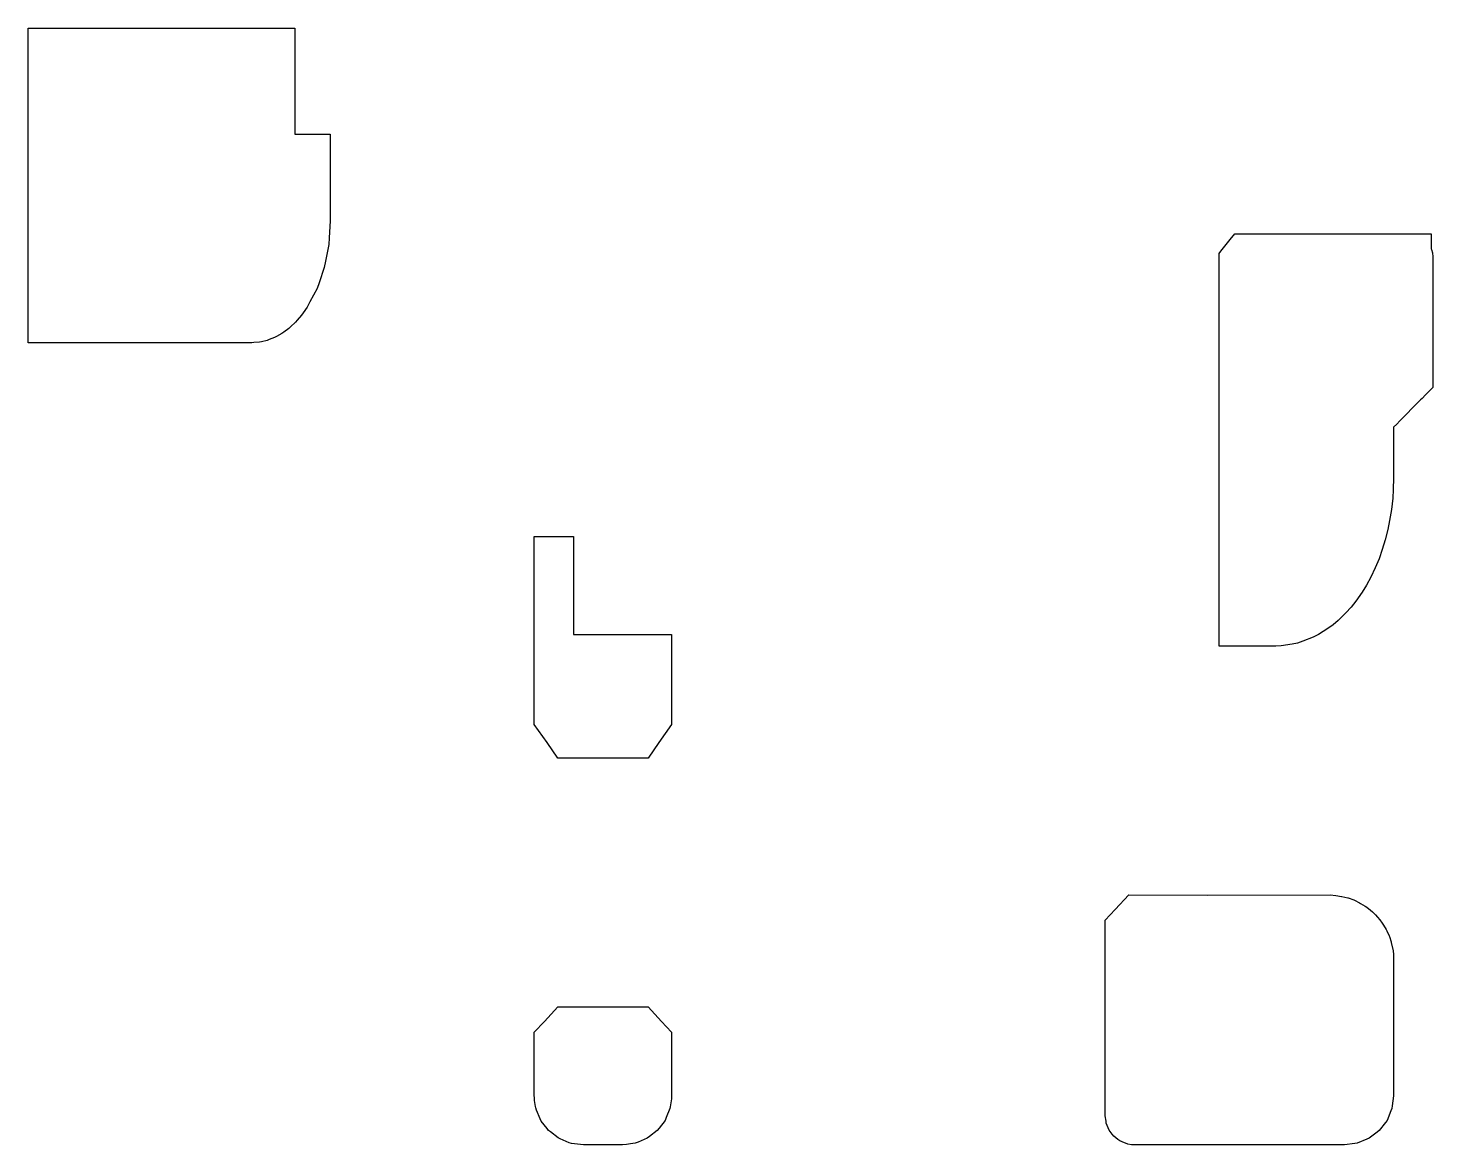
# Model space of a CAD drawing. Header units: metres. Extents: x 2.4 to 74, y -16 to 40.9.
import ezdxf

# ---------------------------------------------------------------- set-up
doc = ezdxf.new("R2010")
doc.units = ezdxf.units.M

msp = doc.modelspace()

# ---------------------------------------------------------------- linework, layer by layer
for p, q in [((2.4, 40.198), (2.4, 40.908)), ((2.4, 40.908), (6.359, 40.908)), ((6.359, 40.908), (16, 40.908)), ((16, 40.908), (16, 40.014)), ((2.4, 39.46), (2.4, 40.198)), ((2.4, 29.437), (2.4, 39.46)), ((16, 40.014), (16, 39.607)), ((16, 39.607), (16, 38.588)), ((16, 38.588), (16, 37.334)), ((16, 38.588), (16, 38.588)), ((16, 37.334), (16, 35.495)), ((16, 35.495), (17.144, 35.495)), ((17.144, 35.495), (17.8, 35.495)), ((17.8, 35.495), (17.8, 34.716)), ((17.8, 34.716), (17.8, 31.821)), ((17.8, 31.821), (17.8, 31.095)), ((17.8, 31.095), (17.744, 30.214)), ((17.744, 30.214), (17.723, 29.881)), ((63.193, 29.542), (63.671, 30.14)), ((63.671, 30.14), (63.9, 30.425)), ((63.9, 30.425), (67.256, 30.425)), ((67.256, 30.425), (68.275, 30.425)), ((68.275, 30.425), (68.734, 30.425)), ((68.734, 30.425), (69.719, 30.425)), ((69.719, 30.425), (70.097, 30.425)), ((70.097, 30.425), (71.56, 30.425)), ((71.56, 30.425), (73.726, 30.425)), ((73.726, 30.425), (73.776, 30.425)), ((73.776, 30.425), (73.839, 30.425)), ((73.839, 30.425), (73.918, 30.425)), ((73.918, 30.315), (73.915, 29.662)), ((73.918, 30.425), (73.918, 30.315)), ((2.4, 28.103), (2.4, 29.437)), ((17.723, 29.881), (17.558, 29.034)), ((63.1, 29.427), (63.193, 29.542)), ((63.1, 25.966), (63.1, 29.427)), ((73.915, 29.662), (73.933, 29.628)), ((73.933, 29.628), (73.934, 29.625)), ((73.934, 29.625), (73.983, 29.454)), ((73.983, 29.454), (73.985, 29.434)), ((73.985, 29.434), (74, 29.268)), ((17.496, 28.713), (17.227, 27.933)), ((17.558, 29.034), (17.496, 28.713)), ((74, 29.268), (74, 28.698)), ((74, 28.698), (74, 25.651)), ((2.4, 26.997), (2.4, 28.103)), ((17.227, 27.933), (17.126, 27.637)), ((17.126, 27.637), (16.765, 26.953)), ((2.4, 24.872), (2.4, 26.997)), ((16.628, 26.694), (16.417, 26.397)), ((16.765, 26.953), (16.628, 26.694)), ((16.022, 25.921), (15.778, 25.693)), ((16.109, 26.02), (16.022, 25.921)), ((16.338, 26.284), (16.109, 26.02)), ((16.417, 26.397), (16.338, 26.284)), ((63.1, 19.996), (63.1, 25.966)), ((14.961, 25.14), (14.685, 25.032)), ((15.063, 25.196), (14.961, 25.14)), ((15.331, 25.346), (15.063, 25.196)), ((15.428, 25.417), (15.331, 25.346)), ((15.686, 25.607), (15.428, 25.417)), ((15.778, 25.693), (15.686, 25.607)), ((74, 25.651), (74, 22.657)), ((5.53, 24.872), (2.4, 24.872)), ((13.8, 24.872), (5.53, 24.872)), ((13.908, 24.88), (13.8, 24.872)), ((14.192, 24.902), (13.908, 24.88)), ((14.299, 24.926), (14.192, 24.902)), ((14.58, 24.991), (14.299, 24.926)), ((14.685, 25.032), (14.58, 24.991)), ((73.625, 22.219), (73.449, 22.042)), ((73.686, 22.282), (73.625, 22.219)), ((73.948, 22.547), (73.686, 22.282)), ((74, 22.6), (73.948, 22.547)), ((74, 22.657), (74, 22.629)), ((74, 22.629), (74, 22.6)), ((73.155, 21.743), (72.47, 21.048)), ((73.368, 21.959), (73.155, 21.743)), ((73.449, 22.042), (73.368, 21.959)), ((72.314, 20.89), (72.157, 20.731)), ((72.47, 21.048), (72.314, 20.89)), ((72.157, 20.731), (72, 20.572)), ((72, 20.572), (72, 19.196)), ((63.1, 10.567), (63.1, 19.996)), ((72, 19.196), (72, 19.057)), ((72, 19.057), (72, 17.996)), ((72, 17.993), (71.979, 17.391)), ((72, 17.996), (72, 17.993)), ((71.979, 17.391), (71.952, 16.953)), ((71.952, 16.953), (71.892, 16.377)), ((71.793, 15.813), (71.706, 15.354)), ((71.892, 16.377), (71.793, 15.813)), ((71.706, 15.354), (71.575, 14.83)), ((28.2, 9.926), (28.2, 15)), ((28.2, 15), (29.475, 15)), ((29.475, 15), (30.2, 15)), ((30.2, 15), (30.2, 13.51)), ((71.414, 14.338), (71.256, 13.861)), ((71.575, 14.83), (71.414, 14.338)), ((71.256, 13.861), (71.065, 13.408)), ((30.2, 13.51), (30.2, 12.651)), ((70.828, 12.924), (70.62, 12.525)), ((71.065, 13.408), (70.828, 12.924)), ((30.2, 12.651), (30.2, 12.487)), ((30.2, 12.487), (30.2, 12.393)), ((30.2, 12.393), (30.2, 12.229)), ((30.2, 12.229), (30.2, 12.136)), ((70.62, 12.525), (70.387, 12.157)), ((30.2, 12.136), (30.2, 11.984)), ((30.2, 11.984), (30.2, 11.896)), ((30.2, 11.896), (30.2, 11.767)), ((30.2, 11.767), (30.2, 11.69)), ((30.2, 11.69), (30.2, 11.592)), ((30.2, 11.592), (30.2, 11.533)), ((30.2, 11.533), (30.2, 10.681)), ((70.069, 11.705), (69.828, 11.393)), ((70.387, 12.157), (70.069, 11.705)), ((69.567, 11.116), (69.172, 10.722)), ((69.828, 11.393), (69.567, 11.116)), ((30.2, 10.681), (30.2, 10)), ((63.1, 9.42), (63.1, 10.567)), ((68.637, 10.313), (68.17, 10.003)), ((68.911, 10.499), (68.637, 10.313)), ((69.172, 10.722), (68.911, 10.499)), ((28.2, 9.204), (28.2, 9.926)), ((30.2, 10), (33.211, 10)), ((33.211, 10), (35.2, 10)), ((35.2, 10), (35.2, 8.413)), ((35.2, 10), (35.2, 10)), ((63.922, 9.42), (63.1, 9.42)), ((66, 9.42), (63.922, 9.42)), ((66.268, 9.439), (66, 9.42)), ((66.831, 9.509), (66.268, 9.439)), ((67.101, 9.567), (66.831, 9.509)), ((67.366, 9.661), (67.101, 9.567)), ((67.901, 9.866), (67.366, 9.661)), ((68.17, 10.003), (67.901, 9.866)), ((67.901, 9.866), (67.901, 9.866)), ((28.2, 9.129), (28.2, 9.204)), ((28.2, 8.616), (28.2, 9.129)), ((28.2, 5.426), (28.2, 8.616)), ((35.2, 8.413), (35.2, 5.426)), ((28.849, 4.498), (28.2, 5.426)), ((35.2, 5.426), (34.551, 4.498)), ((29.4, 3.71), (28.849, 4.498)), ((34.551, 4.498), (34, 3.71)), ((31.498, 3.71), (29.4, 3.71)), ((34, 3.71), (31.498, 3.71)), ((57.814, -4.004), (58.5, -3.262)), ((58.5, -3.262), (62.501, -3.272)), ((62.501, -3.272), (68.762, -3.26)), ((68.762, -3.26), (69.052, -3.292)), ((69.052, -3.292), (69.06, -3.292)), ((69.06, -3.292), (69.345, -3.335)), ((69.345, -3.335), (69.36, -3.337)), ((69.36, -3.337), (69.36, -3.338)), ((69.36, -3.338), (69.664, -3.412)), ((69.664, -3.412), (69.677, -3.417)), ((69.677, -3.417), (69.967, -3.52)), ((69.967, -3.52), (69.999, -3.535)), ((69.999, -3.535), (70.264, -3.661)), ((57.3, -4.552), (57.814, -4.004)), ((70.264, -3.661), (70.318, -3.693)), ((70.318, -3.693), (70.551, -3.834)), ((70.551, -3.834), (70.627, -3.892)), ((70.627, -3.892), (70.82, -4.038)), ((70.82, -4.038), (70.918, -4.129)), ((70.918, -4.129), (71.068, -4.269)), ((71.068, -4.269), (71.183, -4.401)), ((57.3, -4.756), (57.3, -4.552)), ((57.3, -5.92), (57.3, -4.756)), ((71.183, -4.401), (71.291, -4.524)), ((71.291, -4.524), (71.416, -4.7)), ((71.416, -4.7), (71.485, -4.798)), ((71.485, -4.798), (71.611, -5.02)), ((71.611, -5.02), (71.648, -5.086)), ((71.648, -5.086), (71.766, -5.353)), ((71.766, -5.353), (71.78, -5.384)), ((71.78, -5.384), (71.87, -5.657)), ((71.87, -5.657), (71.879, -5.685)), ((71.879, -5.685), (71.88, -5.688)), ((71.88, -5.688), (71.948, -5.98)), ((57.3, -5.959), (57.3, -5.92)), ((57.3, -6.797), (57.3, -5.959)), ((71.948, -5.98), (71.952, -6.01)), ((71.952, -6.01), (71.987, -6.27)), ((71.987, -6.27), (71.99, -6.325)), ((71.99, -6.325), (72, -6.538)), ((57.3, -6.855), (57.3, -6.797)), ((57.3, -14.177), (57.3, -6.855)), ((72, -6.538), (72, -7.137)), ((72, -7.137), (72, -8.004)), ((72, -7.137), (72, -7.137)), ((72, -8.004), (72, -8.162)), ((72, -8.162), (72, -13.5)), ((28.714, -9.713), (29.4, -8.972)), ((29.4, -8.972), (30.308, -8.972)), ((30.308, -8.972), (34, -8.972)), ((34, -8.972), (34.686, -9.713)), ((28.2, -10.262), (28.714, -9.713)), ((34.686, -9.713), (35.2, -10.262)), ((28.2, -10.396), (28.2, -10.262)), ((28.2, -11.069), (28.2, -10.396)), ((35.2, -10.262), (35.2, -10.376)), ((35.2, -10.376), (35.2, -10.95)), ((28.2, -11.445), (28.2, -11.069)), ((28.2, -13.5), (28.2, -11.445)), ((35.2, -10.95), (35.2, -11.273)), ((35.2, -10.95), (35.2, -10.95)), ((35.2, -11.273), (35.2, -13.5)), ((28.204, -13.59), (28.2, -13.5)), ((28.212, -13.745), (28.204, -13.59)), ((35.2, -13.5), (35.193, -13.648)), ((72, -13.5), (71.932, -14.015)), ((28.266, -14.04), (28.212, -13.745)), ((28.275, -14.105), (28.266, -14.04)), ((28.313, -14.228), (28.275, -14.105)), ((28.497, -14.674), (28.313, -14.228)), ((35.115, -14.147), (34.926, -14.602)), ((35.127, -14.056), (35.115, -14.147)), ((35.193, -13.648), (35.127, -14.056)), ((57.3, -14.371), (57.3, -14.177)), ((71.864, -14.27), (71.665, -14.75)), ((71.915, -14.147), (71.864, -14.27)), ((71.932, -14.015), (71.915, -14.147)), ((28.557, -14.785), (28.497, -14.674)), ((28.853, -15.171), (28.557, -14.785)), ((34.865, -14.75), (34.565, -15.141)), ((34.926, -14.602), (34.865, -14.75)), ((57.3, -14.5), (57.3, -14.371)), ((57.314, -14.628), (57.3, -14.5)), ((57.326, -14.696), (57.314, -14.628)), ((57.341, -14.81), (57.326, -14.696)), ((57.351, -14.888), (57.341, -14.81)), ((57.449, -15.125), (57.351, -14.888)), ((71.584, -14.856), (71.268, -15.268)), ((71.665, -14.75), (71.584, -14.856)), ((28.932, -15.268), (28.853, -15.171)), ((29.022, -15.342), (28.932, -15.268)), ((29.417, -15.644), (29.022, -15.342)), ((29.517, -15.698), (29.417, -15.644)), ((29.982, -15.891), (29.517, -15.698)), ((33.95, -15.665), (33.495, -15.854)), ((34.077, -15.568), (33.95, -15.665)), ((34.468, -15.268), (34.077, -15.568)), ((34.565, -15.141), (34.468, -15.268)), ((57.501, -15.25), (57.449, -15.125)), ((57.657, -15.453), (57.501, -15.25)), ((57.739, -15.561), (57.657, -15.453)), ((57.943, -15.717), (57.739, -15.561)), ((58.05, -15.799), (57.943, -15.717)), ((70.627, -15.716), (70.147, -15.915)), ((70.75, -15.665), (70.627, -15.716)), ((71.162, -15.349), (70.75, -15.665)), ((71.268, -15.268), (71.162, -15.349)), ((30.088, -15.923), (29.982, -15.891)), ((30.399, -15.97), (30.088, -15.923)), ((30.7, -16), (30.399, -15.97)), ((31.406, -16), (30.7, -16)), ((32.7, -16), (31.406, -16)), ((32.906, -15.98), (32.7, -16)), ((33.103, -15.947), (32.906, -15.98)), ((33.347, -15.915), (33.103, -15.947)), ((33.495, -15.854), (33.347, -15.915)), ((58.287, -15.897), (58.05, -15.799)), ((58.412, -15.949), (58.287, -15.897)), ((58.447, -15.956), (58.412, -15.949)), ((58.641, -15.991), (58.447, -15.956)), ((58.677, -15.995), (58.641, -15.991)), ((58.713, -15.997), (58.677, -15.995)), ((58.738, -15.999), (58.713, -15.997)), ((58.775, -15.999), (58.738, -15.999)), ((58.8, -16), (58.775, -15.999)), ((63.538, -16), (58.8, -16)), ((69.5, -16), (63.538, -16)), ((70.015, -15.932), (69.5, -16)), ((70.147, -15.915), (70.015, -15.932))]:
    msp.add_line(p, q)

doc.saveas('drawing.dxf')
